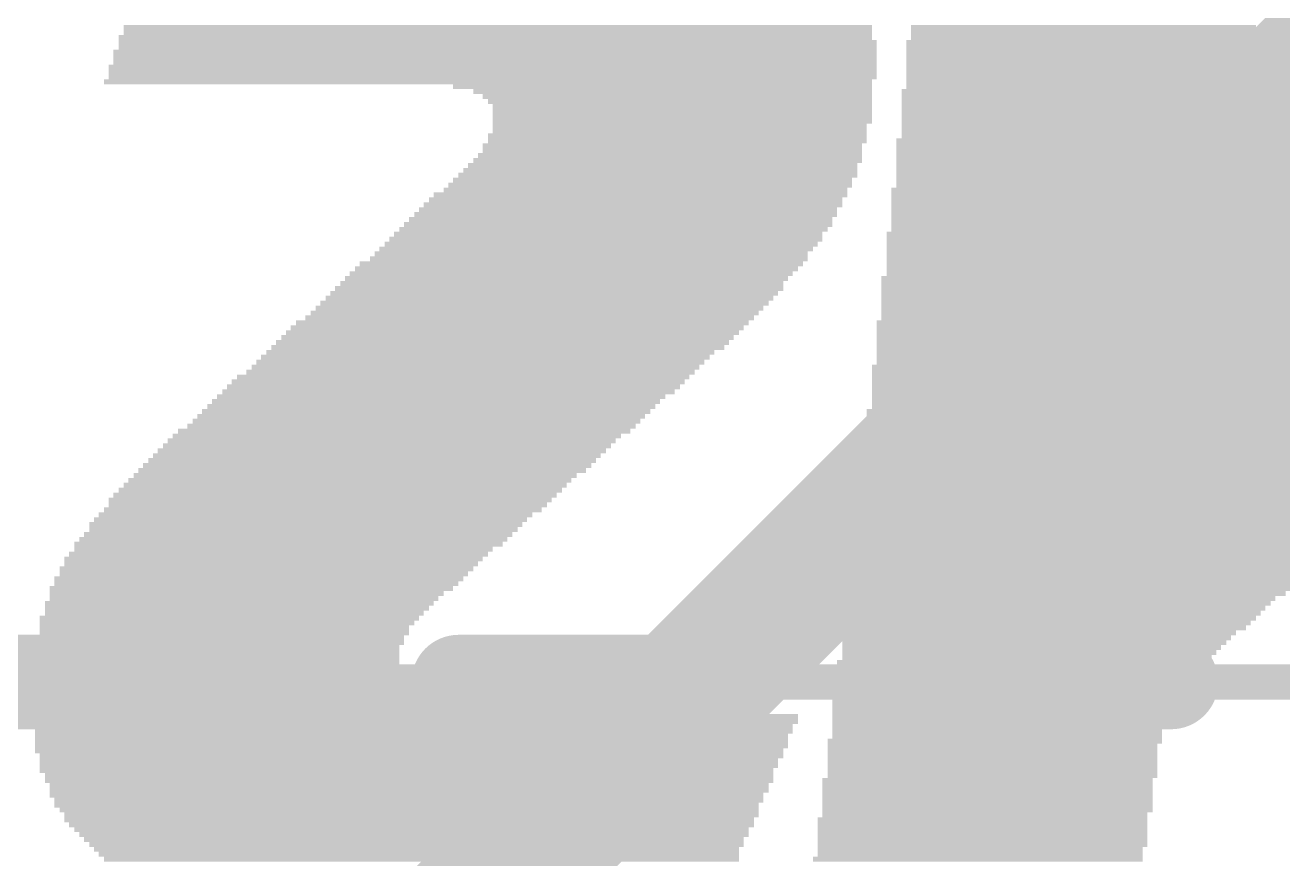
# Model space of a CAD drawing. Extents: x 0 to 53.3, y -0.3 to 28.3.
# Drawn here: x 27.34 to 32.74, y 12.45 to 16.03 of the extents above; entities that cross this region are included whole.
import ezdxf

# ---------------------------------------------------------------- set-up
doc = ezdxf.new("R2010")
doc.units = 0
for name, color, linetype in [('1', 12, 'CONTINUOUS'), ('16', 5, 'CONTINUOUS'), ('201', 6, 'CONTINUOUS'), ('21', 40, 'CONTINUOUS'), ('51', 253, 'CONTINUOUS')]:
    doc.layers.add(name, color=color, linetype=linetype)

# ---------------------------------------------------------------- blocks, each defined once
blk = doc.blocks.new('RECT')
blk.add_solid([(-0.5, -0.5), (0.5, -0.5), (-0.5, 0.5), (0.5, 0.5)])

msp = doc.modelspace()

# ---------------------------------------------------------------- linework, layer by layer
at = {"layer": '1', "const_width": 0.4064}
msp.add_lwpolyline([(28.814, 20.208), (34.4034, 14.6186)], dxfattribs=at)
at = {"layer": '16', "const_width": 0.6096}
msp.add_lwpolyline([(37.2429, 20.208), (28.5835, 11.5486)], dxfattribs=at)
at = {"layer": '21', "const_width": 0.4064}
for points in [[(27.1697, 13.208), (28.201, 13.208)], [(29.201, 13.208), (30.2323, 13.208)], [(31.2323, 13.208), (32.2636, 13.208)]]:
    msp.add_lwpolyline(points, dxfattribs=at)
at = {"layer": '21', "const_width": 0.2032}
for points in [[(28.201, 13.1064, 1), (28.201, 13.3096)], [(29.201, 13.3096, 1), (29.201, 13.1064)], [(30.2323, 13.1064, 1), (30.2323, 13.3096)], [(31.2323, 13.3096, 1), (31.2323, 13.1064)], [(32.2636, 13.1064, 1), (32.2636, 13.3096)]]:
    msp.add_lwpolyline(points, format="xyb", dxfattribs=at)
at = {"layer": '51', "const_width": 0.1524}
msp.add_lwpolyline([(3.1429, 13.208), (48.3429, 13.208)], dxfattribs=at)

# ---------------------------------------------------------------- block references
at = {"layer": '201', "rotation": 180}
for p, xscale, yscale in [((29.3688, 16.0232), 3.2182, 0.0211), ((29.3688, 16.002), 3.2182, 0.0213), ((31.8872, 16.0232), 1.4834, 0.0211), ((31.8872, 16.002), 1.4834, 0.0213), ((29.3586, 15.9808), 3.2385, 0.0211), ((29.3688, 15.9597), 3.2588, 0.0211), ((31.877, 15.9597), 1.5037, 0.0211), ((31.8872, 15.9808), 1.4834, 0.0211), ((29.3573, 15.9173), 3.2817, 0.0211), ((29.3573, 15.8962), 3.2817, 0.0211), ((29.3688, 15.9385), 3.2588, 0.0213), ((31.877, 15.9385), 1.5037, 0.0213), ((31.8656, 15.9173), 1.4808, 0.0211), ((31.8656, 15.8962), 1.4808, 0.0211), ((29.3472, 15.8538), 3.302, 0.0211), ((29.3573, 15.875), 3.2817, 0.0213), ((31.8656, 15.875), 1.4808, 0.0213), ((31.8656, 15.8538), 1.4808, 0.0211), ((29.3268, 15.7903), 3.302, 0.0211), ((29.3472, 15.8327), 3.302, 0.0211), ((29.3472, 15.8115), 3.302, 0.0213), ((31.8656, 15.8327), 1.4808, 0.0211), ((31.8656, 15.8115), 1.4808, 0.0213), ((31.8656, 15.7903), 1.4808, 0.0211), ((30.0774, 15.7692), 1.8009, 0.0211), ((30.1206, 15.748), 1.7145, 0.0213), ((30.1409, 15.7268), 1.6739, 0.0211), ((31.8453, 15.748), 1.4808, 0.0213), ((31.8453, 15.7268), 1.4808, 0.0211), ((31.8656, 15.7692), 1.4808, 0.0211), ((30.1523, 15.7057), 1.651, 0.0211), ((30.1625, 15.6845), 1.6307, 0.0213), ((31.8453, 15.7057), 1.4808, 0.0211), ((31.8453, 15.6845), 1.4808, 0.0213), ((30.1625, 15.6633), 1.6307, 0.0211), ((30.1625, 15.6422), 1.6307, 0.0211), ((30.1625, 15.621), 1.6307, 0.0213), ((31.8453, 15.6633), 1.4808, 0.0211), ((31.8453, 15.6422), 1.4808, 0.0211), ((31.8453, 15.621), 1.4808, 0.0213), ((30.1511, 15.5998), 1.6078, 0.0211), ((30.1511, 15.5787), 1.6078, 0.0211), ((31.8351, 15.5787), 1.4605, 0.0211), ((31.8453, 15.5998), 1.4808, 0.0211), ((30.1193, 15.5152), 1.6307, 0.0211), ((30.1409, 15.5575), 1.6281, 0.0213), ((30.1409, 15.5363), 1.6281, 0.0211), ((31.8237, 15.5363), 1.4834, 0.0211), ((31.8237, 15.5152), 1.4834, 0.0211), ((31.8351, 15.5575), 1.4605, 0.0213), ((30.1092, 15.4728), 1.651, 0.0211), ((30.1193, 15.494), 1.6307, 0.0213), ((31.8237, 15.494), 1.4834, 0.0213), ((31.8237, 15.4728), 1.4834, 0.0211), ((30.0673, 15.4093), 1.6942, 0.0211), ((30.0774, 15.4305), 1.6739, 0.0213), ((30.099, 15.4517), 1.6713, 0.0211), ((31.8122, 15.4305), 1.4605, 0.0213), ((31.8122, 15.4093), 1.4605, 0.0211), ((31.8237, 15.4517), 1.4834, 0.0211), ((30.0342, 15.367), 1.7145, 0.0213), ((30.0571, 15.3882), 1.7145, 0.0211), ((31.8122, 15.3882), 1.4605, 0.0211), ((31.8122, 15.367), 1.4605, 0.0213), ((34.163, 15.367), 2.9007, 0.0213), ((29.9822, 15.3035), 1.778, 0.0213), ((30.0038, 15.3247), 1.7348, 0.0211), ((30.0241, 15.3458), 1.7348, 0.0211), ((31.8021, 15.3247), 1.4808, 0.0211), ((31.8021, 15.3035), 1.4808, 0.0213), ((31.8122, 15.3458), 1.4605, 0.0211), ((34.1313, 15.3035), 2.9642, 0.0213), ((34.1414, 15.3247), 2.9439, 0.0211), ((34.1528, 15.3458), 2.921, 0.0211), ((29.9288, 15.24), 1.7983, 0.0213), ((29.9504, 15.2612), 1.8009, 0.0211), ((29.9618, 15.2823), 1.778, 0.0211), ((31.7919, 15.2612), 1.4605, 0.0211), ((31.7919, 15.24), 1.4605, 0.0213), ((31.8021, 15.2823), 1.4808, 0.0211), ((34.0881, 15.24), 3.0048, 0.0213), ((34.0982, 15.2612), 2.9845, 0.0211), ((34.1211, 15.2823), 2.9845, 0.0211), ((29.8971, 15.1977), 1.8212, 0.0211), ((29.9187, 15.2188), 1.8186, 0.0211), ((31.7919, 15.2188), 1.4605, 0.0211), ((33.3261, 15.1977), 4.5288, 0.0211), ((34.0665, 15.2188), 3.048, 0.0211), ((29.8437, 15.1342), 1.8415, 0.0211), ((29.8666, 15.1553), 1.8415, 0.0211), ((29.8869, 15.1765), 1.8415, 0.0213), ((33.3058, 15.1342), 4.5288, 0.0211), ((33.3261, 15.1765), 4.5288, 0.0213), ((33.3261, 15.1553), 4.5288, 0.0211), ((29.8133, 15.0918), 1.8618, 0.0211), ((29.8336, 15.113), 1.8618, 0.0213), ((33.3058, 15.113), 4.5288, 0.0213), ((33.3058, 15.0918), 4.5288, 0.0211), ((29.7599, 15.0283), 1.8821, 0.0211), ((29.7701, 15.0495), 1.8618, 0.0213), ((29.7917, 15.0707), 1.8644, 0.0211), ((33.3058, 15.0707), 4.5288, 0.0211), ((33.3058, 15.0495), 4.5288, 0.0213), ((33.3058, 15.0283), 4.5288, 0.0211), ((29.7078, 14.986), 1.905, 0.0213), ((29.7282, 15.0072), 1.905, 0.0211), ((33.2956, 15.0072), 4.5085, 0.0211), ((33.2956, 14.986), 4.5085, 0.0213), ((29.6443, 14.9225), 1.905, 0.0213), ((29.6647, 14.9437), 1.905, 0.0211), ((29.685, 14.9648), 1.905, 0.0211), ((33.2842, 14.9437), 4.5314, 0.0211), ((33.2842, 14.9225), 4.5314, 0.0213), ((33.2956, 14.9648), 4.5085, 0.0211), ((29.6113, 14.8802), 1.9253, 0.0211), ((29.6329, 14.9013), 1.9279, 0.0211), ((33.2842, 14.9013), 4.5314, 0.0211), ((33.2727, 14.8802), 4.5085, 0.0211), ((29.5478, 14.8167), 1.9253, 0.0211), ((29.5694, 14.8378), 1.9279, 0.0211), ((29.591, 14.859), 1.9253, 0.0213), ((33.2727, 14.859), 4.5085, 0.0213), ((33.2727, 14.8378), 4.5085, 0.0211), ((33.2727, 14.8167), 4.5085, 0.0211), ((29.4742, 14.7532), 1.9456, 0.0211), ((29.5059, 14.7743), 1.9279, 0.0211), ((29.5275, 14.7955), 1.9253, 0.0213), ((33.2524, 14.7532), 4.5085, 0.0211), ((33.2727, 14.7955), 4.5085, 0.0213), ((33.2727, 14.7743), 4.5085, 0.0211), ((29.4322, 14.7108), 1.9482, 0.0211), ((29.4526, 14.732), 1.9482, 0.0213), ((33.2524, 14.732), 4.5085, 0.0213), ((32.5006, 14.7108), 3.0048, 0.0211), ((29.3688, 14.6473), 1.9482, 0.0211), ((29.3891, 14.6685), 1.9482, 0.0213), ((29.4107, 14.6897), 1.9456, 0.0211), ((32.4802, 14.6685), 2.9642, 0.0213), ((32.4904, 14.6897), 2.9845, 0.0211), ((32.4688, 14.6473), 2.9413, 0.0211), ((29.3154, 14.605), 1.9279, 0.0213), ((29.337, 14.6262), 1.9253, 0.0211), ((32.4587, 14.6262), 2.921, 0.0211), ((32.4485, 14.605), 2.9007, 0.0213), ((29.2519, 14.5415), 1.9279, 0.0213), ((29.2735, 14.5627), 1.9253, 0.0211), ((29.2938, 14.5838), 1.9253, 0.0211), ((32.4066, 14.5415), 2.8575, 0.0213), ((32.4168, 14.5627), 2.8778, 0.0211), ((32.4371, 14.5838), 2.8778, 0.0211), ((29.1986, 14.4992), 1.9482, 0.0211), ((29.2202, 14.5203), 1.9456, 0.0211), ((32.385, 14.4992), 2.8143, 0.0211), ((32.3952, 14.5203), 2.8346, 0.0211), ((29.1249, 14.4357), 1.9279, 0.0211), ((29.1567, 14.4568), 1.9456, 0.0211), ((29.1783, 14.478), 1.9482, 0.0213), ((32.3634, 14.478), 2.7711, 0.0213), ((32.3533, 14.4568), 2.7508, 0.0211), ((32.3431, 14.4357), 2.7305, 0.0211), ((29.083, 14.3933), 1.9253, 0.0211), ((29.1033, 14.4145), 1.9253, 0.0213), ((32.3317, 14.4145), 2.7076, 0.0213), ((32.3215, 14.3933), 2.6873, 0.0211), ((29.0195, 14.3298), 1.9253, 0.0211), ((29.0398, 14.351), 1.9253, 0.0213), ((29.0614, 14.3722), 1.9279, 0.0211), ((32.2999, 14.3722), 2.6899, 0.0211), ((32.2885, 14.351), 2.667, 0.0213), ((32.2682, 14.3298), 2.6264, 0.0211), ((28.9344, 14.2663), 1.9279, 0.0211), ((28.9662, 14.2875), 1.9456, 0.0213), ((28.9979, 14.3087), 1.9279, 0.0211), ((32.258, 14.3087), 2.606, 0.0211), ((32.2466, 14.2875), 2.5832, 0.0213), ((32.2364, 14.2663), 2.5629, 0.0211), ((28.8925, 14.224), 1.9253, 0.0213), ((28.9128, 14.2452), 1.9253, 0.0211), ((32.2148, 14.224), 2.5197, 0.0213), ((32.225, 14.2452), 2.54, 0.0211), ((28.829, 14.1605), 1.9253, 0.0213), ((28.8493, 14.1817), 1.9253, 0.0211), ((28.8709, 14.2028), 1.9279, 0.0211), ((32.1729, 14.1817), 2.4765, 0.0211), ((32.1628, 14.1605), 2.4562, 0.0213), ((32.2047, 14.2028), 2.4994, 0.0211), ((28.7858, 14.1182), 1.9253, 0.0211), ((28.8074, 14.1393), 1.9279, 0.0211), ((32.1513, 14.1393), 2.4333, 0.0211), ((32.1412, 14.1182), 2.413, 0.0211), ((28.7122, 14.0547), 1.905, 0.0211), ((28.7325, 14.0758), 1.905, 0.0211), ((28.7553, 14.097), 1.905, 0.0213), ((32.131, 14.097), 2.3927, 0.0213), ((32.1196, 14.0758), 2.3698, 0.0211), ((32.1094, 14.0547), 2.3495, 0.0211), ((28.669, 14.0123), 1.905, 0.0211), ((28.6918, 14.0335), 1.905, 0.0213), ((32.0675, 14.0123), 2.3063, 0.0211), ((32.0878, 14.0335), 2.3063, 0.0213), ((28.6169, 13.9488), 1.8821, 0.0211), ((28.6385, 13.97), 1.8847, 0.0213), ((28.6487, 13.9912), 1.905, 0.0211), ((32.0573, 13.9912), 2.286, 0.0211), ((32.0459, 13.97), 2.2631, 0.0213), ((32.0358, 13.9488), 2.2428, 0.0211), ((28.5636, 13.9065), 1.8618, 0.0213), ((28.5852, 13.9277), 1.8644, 0.0211), ((32.0256, 13.9277), 2.2225, 0.0211), ((32.0142, 13.9065), 2.1996, 0.0213), ((28.5102, 13.843), 1.8415, 0.0213), ((28.5331, 13.8642), 1.8415, 0.0211), ((28.5433, 13.8853), 1.8618, 0.0211), ((31.9938, 13.8853), 2.159, 0.0211), ((31.9824, 13.8642), 2.1361, 0.0211), ((31.9723, 13.843), 2.1158, 0.0213), ((28.4696, 13.8007), 1.8415, 0.0211), ((28.448, 13.7795), 1.7983, 0.0213), ((28.4899, 13.8218), 1.8415, 0.0211), ((31.9392, 13.8007), 2.0955, 0.0211), ((31.9507, 13.8218), 2.1184, 0.0211), ((31.9291, 13.7795), 2.0752, 0.0213), ((28.4048, 13.7372), 1.7983, 0.0211), ((28.4264, 13.7583), 1.8009, 0.0211), ((31.9189, 13.7583), 2.0549, 0.0211), ((31.8973, 13.7372), 2.0117, 0.0211), ((28.3743, 13.6948), 1.778, 0.0211), ((28.3629, 13.6737), 1.7551, 0.0211), ((28.3947, 13.716), 1.778, 0.0213), ((31.8757, 13.6948), 1.9685, 0.0211), ((31.8872, 13.716), 1.9914, 0.0213), ((31.8656, 13.6737), 1.9482, 0.0211), ((28.3413, 13.6525), 1.7577, 0.0213), ((28.3312, 13.6313), 1.7374, 0.0211), ((31.8453, 13.6525), 1.9482, 0.0213), ((31.8338, 13.6313), 1.9253, 0.0211), ((28.2778, 13.5678), 1.6713, 0.0211), ((28.3096, 13.6102), 1.7348, 0.0211), ((28.2893, 13.589), 1.6942, 0.0213), ((31.8237, 13.6102), 1.905, 0.0211), ((31.8135, 13.589), 1.8847, 0.0213), ((31.7919, 13.5678), 1.8415, 0.0211), ((28.2575, 13.5467), 1.6713, 0.0211), ((28.2473, 13.5255), 1.651, 0.0213), ((31.7818, 13.5467), 1.8212, 0.0211), ((31.7703, 13.5255), 1.7983, 0.0213), ((28.2143, 13.4832), 1.6307, 0.0211), ((28.2042, 13.462), 1.6104, 0.0213), ((28.2359, 13.5043), 1.6281, 0.0211), ((31.7398, 13.4832), 1.778, 0.0211), ((31.7284, 13.462), 1.7551, 0.0213), ((31.7602, 13.5043), 1.778, 0.0211), ((28.1927, 13.4408), 1.5875, 0.0211), ((28.1927, 13.4197), 1.5875, 0.0211), ((31.7183, 13.4408), 1.7348, 0.0211), ((31.6967, 13.4197), 1.6916, 0.0211), ((28.1724, 13.3985), 1.5875, 0.0213), ((28.1724, 13.3773), 1.5875, 0.0211), ((28.1623, 13.3562), 1.5672, 0.0211), ((31.6865, 13.3985), 1.6713, 0.0213), ((31.6763, 13.3773), 1.651, 0.0211), ((31.6649, 13.3562), 1.6281, 0.0211), ((28.1623, 13.335), 1.5672, 0.0213), ((28.1623, 13.3138), 1.5672, 0.0211), ((28.1623, 13.2927), 1.5672, 0.0211), ((31.6217, 13.2927), 1.5875, 0.0211), ((31.6547, 13.335), 1.6078, 0.0213), ((31.6446, 13.3138), 1.5875, 0.0211), ((28.1521, 13.2715), 1.5875, 0.0213), ((28.1623, 13.2503), 1.6078, 0.0211), ((31.6014, 13.2715), 1.5469, 0.0213), ((31.59, 13.2503), 1.524, 0.0211), ((28.1724, 13.2292), 1.6281, 0.0211), ((28.1838, 13.208), 1.651, 0.0213), ((28.2156, 13.1868), 1.7145, 0.0211), ((31.5798, 13.2292), 1.5037, 0.0211), ((31.5582, 13.1868), 1.4605, 0.0211), ((31.5697, 13.208), 1.4834, 0.0213), ((28.2677, 13.1657), 1.8186, 0.0211), ((28.4264, 13.1445), 2.1361, 0.0213), ((31.5481, 13.1657), 1.4402, 0.0211), ((31.5379, 13.1445), 1.4199, 0.0213), ((28.7871, 13.1022), 2.8575, 0.0211), ((28.9458, 13.081), 3.175, 0.0213), ((28.6169, 13.1233), 2.5171, 0.0211), ((31.5278, 13.1233), 1.4402, 0.0211), ((31.5278, 13.1022), 1.4402, 0.0211), ((31.5163, 13.081), 1.4173, 0.0213), ((29.0093, 13.0598), 3.302, 0.0211), ((29.0093, 13.0387), 3.302, 0.0211), ((31.5163, 13.0598), 1.4173, 0.0211), ((31.5163, 13.0387), 1.4173, 0.0211), ((29.0081, 13.0175), 3.2588, 0.0213), ((29.0081, 12.9963), 3.2588, 0.0211), ((28.9979, 12.9752), 3.2385, 0.0211), ((31.5163, 13.0175), 1.4173, 0.0213), ((31.5163, 12.9963), 1.4173, 0.0211), ((31.5163, 12.9752), 1.4173, 0.0211), ((28.9979, 12.954), 3.2385, 0.0213), ((28.9979, 12.9328), 3.2385, 0.0211), ((31.496, 12.9328), 1.4173, 0.0211), ((31.5062, 12.954), 1.4376, 0.0213), ((28.9878, 12.9117), 3.2182, 0.0211), ((28.9979, 12.8905), 3.1979, 0.0213), ((28.9865, 12.8693), 3.175, 0.0211), ((31.496, 12.9117), 1.4173, 0.0211), ((31.496, 12.8905), 1.4173, 0.0213), ((31.496, 12.8693), 1.4173, 0.0211), ((28.9763, 12.827), 3.1547, 0.0213), ((28.9865, 12.8482), 3.175, 0.0211), ((28.9878, 12.8058), 3.1318, 0.0211), ((31.496, 12.8482), 1.4173, 0.0211), ((31.496, 12.827), 1.4173, 0.0213), ((31.496, 12.8058), 1.4173, 0.0211), ((28.9878, 12.7847), 3.1318, 0.0211), ((28.9878, 12.7635), 3.0912, 0.0213), ((31.4744, 12.7847), 1.4199, 0.0211), ((31.4744, 12.7635), 1.4199, 0.0213), ((28.9763, 12.7212), 3.0683, 0.0211), ((28.9878, 12.7423), 3.0912, 0.0211), ((28.9865, 12.7), 3.048, 0.0213), ((31.4744, 12.7423), 1.4199, 0.0211), ((31.4744, 12.7212), 1.4199, 0.0211), ((31.4744, 12.7), 1.4199, 0.0213), ((28.9763, 12.6788), 3.0277, 0.0211), ((28.9878, 12.6577), 3.0048, 0.0211), ((31.4744, 12.6788), 1.4199, 0.0211), ((31.4744, 12.6577), 1.4199, 0.0211), ((28.9979, 12.6365), 2.9845, 0.0213), ((28.9878, 12.6153), 2.9642, 0.0211), ((28.9979, 12.5942), 2.9439, 0.0211), ((31.4528, 12.6153), 1.4173, 0.0211), ((31.4528, 12.5942), 1.4173, 0.0211), ((31.463, 12.6365), 1.397, 0.0213), ((28.9979, 12.573), 2.8981, 0.0213), ((29.0081, 12.5518), 2.8778, 0.0211), ((31.4528, 12.573), 1.4173, 0.0213), ((31.4528, 12.5518), 1.4173, 0.0211), ((29.0081, 12.5307), 2.8372, 0.0211), ((29.0195, 12.5095), 2.8143, 0.0213), ((29.0195, 12.4883), 2.7737, 0.0211), ((31.4528, 12.5307), 1.4173, 0.0211), ((31.4528, 12.5095), 1.4173, 0.0213), ((31.4427, 12.4883), 1.397, 0.0211), ((29.0297, 12.4672), 2.7534, 0.0211), ((29.0411, 12.446), 2.7305, 0.0213), ((31.4325, 12.446), 1.4173, 0.0213), ((31.4427, 12.4672), 1.397, 0.0211)]:
    msp.add_blockref('RECT', p, dxfattribs=dict(at, xscale=xscale, yscale=yscale))

doc.saveas('drawing.dxf')
